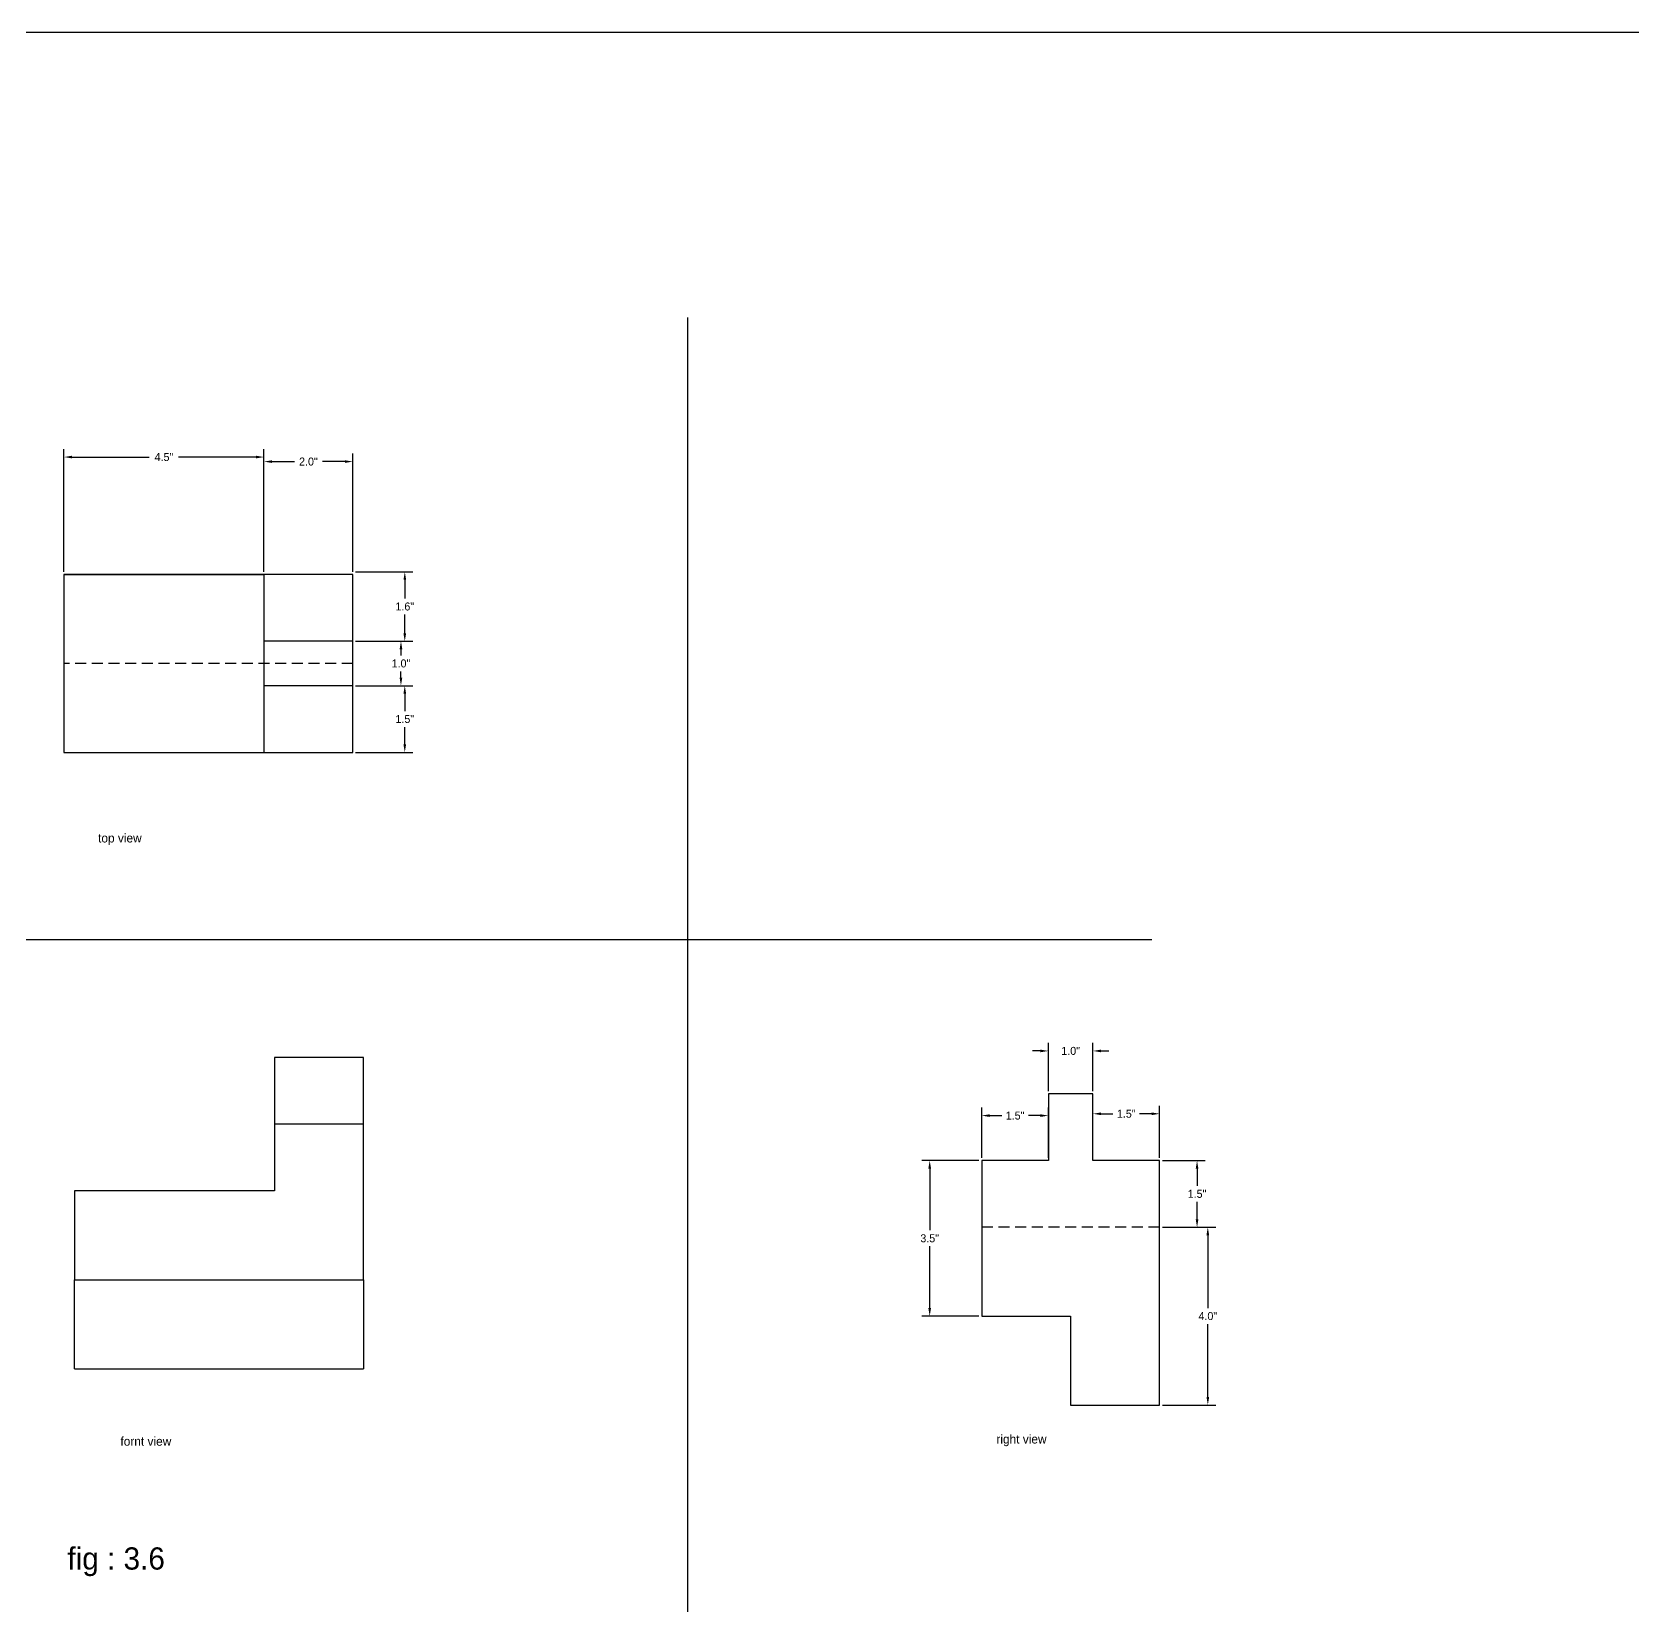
# Model space of a CAD drawing. Header units: inches. Extents: x 40 to 360, y -70 to 91.
# Drawn here: x 323.64 to 359.79, y -27.93 to 7.61 of the extents above; entities that cross this region are included whole.
import ezdxf

# ---------------------------------------------------------------- set-up
doc = ezdxf.new("R2010")
doc.units = ezdxf.units.IN
doc.header["$MEASUREMENT"] = 0
doc.linetypes.add('DASHED2', pattern=[0.375, 0.25, -0.125])
doc.dimstyles.get("Standard").update_dxf_attribs({"dimtxt": 0.18, "dimasz": 0.18, "dimexe": 0.18, "dimexo": 0.0625, "dimgap": 0.09, "dimtad": 0, "dimtih": 1, "dimtoh": 1, "dimdec": 1, "dimzin": 0, "dimdsep": 46, "dimlunit": 3, "dimtxsty": 'Standard', "dimcen": 0.09, "dimadec": 0, "dimazin": 0, "dimtfac": 1, "dimtdec": 1, "dimtofl": 0, "dimtmove": 0, "dimatfit": 3, "dimfxl": 1, "dimtolj": 1, "dimtzin": 0, "dimarcsym": 0})

# ---------------------------------------------------------------- blocks, each defined once
blk = doc.blocks.new('*D46')
at = {"color": 0, "lineweight": -2}
for p, q in [((324.359, -4.531), (324.359, -1.769)), ((328.859, -4.531), (328.859, -1.769)), ((324.539, -1.949), (326.279, -1.949)), ((328.679, -1.949), (326.939, -1.949))]:
    blk.add_line(p, q, dxfattribs=at)
at = {"color": 0}
for points in [[(324.539, -1.919), (324.539, -1.979), (324.359, -1.949)], [(328.679, -1.919), (328.679, -1.979), (328.859, -1.949)]]:
    blk.add_solid(points, dxfattribs=at)
at = {"layer": 'Defpoints', "color": 0}
for p in [(328.859, -1.949), (324.359, -4.593), (328.859, -4.593)]:
    blk.add_point(p, dxfattribs=at)
at = {"color": 0, "insert": (326.609, -1.949), "char_height": 0.18, "attachment_point": 5}
blk.add_mtext('\\A1;4.5"', dxfattribs=at)
blk = doc.blocks.new('*D47')
at = {"color": 0, "lineweight": -2}
for p, q in [((328.859, -4.531), (328.859, -1.871)), ((329.039, -2.051), (329.544, -2.051)), ((330.679, -2.051), (330.174, -2.051)), ((330.859, -4.531), (330.859, -1.871))]:
    blk.add_line(p, q, dxfattribs=at)
at = {"color": 0}
for points in [[(329.039, -2.021), (329.039, -2.081), (328.859, -2.051)], [(330.679, -2.021), (330.679, -2.081), (330.859, -2.051)]]:
    blk.add_solid(points, dxfattribs=at)
at = {"layer": 'Defpoints', "color": 0}
for p in [(330.859, -2.051), (328.859, -4.593), (330.859, -4.593)]:
    blk.add_point(p, dxfattribs=at)
at = {"color": 0, "insert": (329.859, -2.051), "char_height": 0.18, "attachment_point": 5}
blk.add_mtext('\\A1;2.0"', dxfattribs=at)
blk = doc.blocks.new('*D48')
at = {"color": 0, "lineweight": -2}
for p, q in [((330.922, -4.531), (332.207, -4.531)), ((332.027, -4.711), (332.027, -5.132)), ((332.027, -5.913), (332.027, -5.492)), ((330.922, -6.093), (332.207, -6.093))]:
    blk.add_line(p, q, dxfattribs=at)
at = {"color": 0}
for points in [[(331.997, -4.711), (332.057, -4.711), (332.027, -4.531)], [(331.997, -5.913), (332.057, -5.913), (332.027, -6.093)]]:
    blk.add_solid(points, dxfattribs=at)
at = {"layer": 'Defpoints', "color": 0}
for p in [(330.859, -4.531), (330.859, -6.093), (332.027, -6.093)]:
    blk.add_point(p, dxfattribs=at)
at = {"color": 0, "insert": (332.027, -5.312), "char_height": 0.18, "attachment_point": 5}
blk.add_mtext('\\A1;1.6"', dxfattribs=at)
blk = doc.blocks.new('*D49')
at = {"color": 0, "lineweight": -2}
for p, q in [((330.922, -6.093), (332.121, -6.093)), ((331.941, -6.273), (331.941, -6.413)), ((331.941, -6.913), (331.941, -6.773)), ((330.922, -7.093), (332.121, -7.093))]:
    blk.add_line(p, q, dxfattribs=at)
at = {"color": 0}
for points in [[(331.911, -6.273), (331.971, -6.273), (331.941, -6.093)], [(331.911, -6.913), (331.971, -6.913), (331.941, -7.093)]]:
    blk.add_solid(points, dxfattribs=at)
at = {"layer": 'Defpoints', "color": 0}
for p in [(330.859, -6.093), (330.859, -7.093), (331.941, -7.093)]:
    blk.add_point(p, dxfattribs=at)
at = {"color": 0, "insert": (331.941, -6.593), "char_height": 0.18, "attachment_point": 5}
blk.add_mtext('\\A1;1.0"', dxfattribs=at)
blk = doc.blocks.new('*D50')
at = {"color": 0, "lineweight": -2}
for p, q in [((330.984, -7.093), (332.207, -7.093)), ((332.027, -7.273), (332.027, -7.663)), ((332.027, -8.413), (332.027, -8.023)), ((330.922, -8.593), (332.207, -8.593))]:
    blk.add_line(p, q, dxfattribs=at)
at = {"color": 0}
for points in [[(331.997, -7.273), (332.057, -7.273), (332.027, -7.093)], [(331.997, -8.413), (332.057, -8.413), (332.027, -8.593)]]:
    blk.add_solid(points, dxfattribs=at)
at = {"layer": 'Defpoints', "color": 0}
for p in [(330.922, -7.093), (330.859, -8.593), (332.027, -8.593)]:
    blk.add_point(p, dxfattribs=at)
at = {"color": 0, "insert": (332.027, -7.843), "char_height": 0.18, "attachment_point": 5}
blk.add_mtext('\\A1;1.5"', dxfattribs=at)
blk = doc.blocks.new('*D51')
at = {"color": 0, "lineweight": -2}
for p, q in [((346.505, -16.213), (346.505, -15.13)), ((347.505, -16.213), (347.505, -15.13)), ((346.325, -15.31), (346.145, -15.31)), ((347.685, -15.31), (347.865, -15.31))]:
    blk.add_line(p, q, dxfattribs=at)
at = {"color": 0}
for points in [[(346.325, -15.28), (346.325, -15.34), (346.505, -15.31)], [(347.685, -15.28), (347.685, -15.34), (347.505, -15.31)]]:
    blk.add_solid(points, dxfattribs=at)
at = {"layer": 'Defpoints', "color": 0}
for p in [(347.505, -15.31), (346.505, -16.276), (347.505, -16.276)]:
    blk.add_point(p, dxfattribs=at)
at = {"color": 0, "insert": (347.005, -15.31), "char_height": 0.18, "attachment_point": 5}
blk.add_mtext('\\A1;1.0"', dxfattribs=at)
blk = doc.blocks.new('*D52')
at = {"color": 0, "lineweight": -2}
for p, q in [((347.505, -17.713), (347.505, -16.544)), ((349.005, -17.713), (349.005, -16.544)), ((347.685, -16.724), (347.955, -16.724)), ((348.825, -16.724), (348.555, -16.724))]:
    blk.add_line(p, q, dxfattribs=at)
at = {"color": 0}
for points in [[(347.685, -16.694), (347.685, -16.754), (347.505, -16.724)], [(348.825, -16.694), (348.825, -16.754), (349.005, -16.724)]]:
    blk.add_solid(points, dxfattribs=at)
at = {"layer": 'Defpoints', "color": 0}
for p in [(349.005, -16.724), (347.505, -17.776), (349.005, -17.776)]:
    blk.add_point(p, dxfattribs=at)
at = {"color": 0, "insert": (348.255, -16.724), "char_height": 0.18, "attachment_point": 5}
blk.add_mtext('\\A1;1.5"', dxfattribs=at)
blk = doc.blocks.new('*D53')
at = {"color": 0, "lineweight": -2}
for p, q in [((345.005, -17.713), (345.005, -16.585)), ((346.505, -17.713), (346.505, -16.585)), ((345.185, -16.765), (345.455, -16.765)), ((346.325, -16.765), (346.055, -16.765))]:
    blk.add_line(p, q, dxfattribs=at)
at = {"color": 0}
for points in [[(345.185, -16.735), (345.185, -16.795), (345.005, -16.765)], [(346.325, -16.735), (346.325, -16.795), (346.505, -16.765)]]:
    blk.add_solid(points, dxfattribs=at)
at = {"layer": 'Defpoints', "color": 0}
for p in [(346.505, -16.765), (345.005, -17.776), (346.505, -17.776)]:
    blk.add_point(p, dxfattribs=at)
at = {"color": 0, "insert": (345.755, -16.765), "char_height": 0.18, "attachment_point": 5}
blk.add_mtext('\\A1;1.5"', dxfattribs=at)
blk = doc.blocks.new('*D54')
at = {"color": 0, "lineweight": -2}
for p, q in [((344.942, -17.776), (343.654, -17.776)), ((343.834, -17.956), (343.834, -19.346)), ((343.834, -21.096), (343.834, -19.706)), ((344.942, -21.276), (343.654, -21.276))]:
    blk.add_line(p, q, dxfattribs=at)
at = {"color": 0}
for points in [[(343.804, -17.956), (343.864, -17.956), (343.834, -17.776)], [(343.804, -21.096), (343.864, -21.096), (343.834, -21.276)]]:
    blk.add_solid(points, dxfattribs=at)
at = {"layer": 'Defpoints', "color": 0}
for p in [(345.005, -17.776), (343.834, -21.276), (345.005, -21.276)]:
    blk.add_point(p, dxfattribs=at)
at = {"color": 0, "insert": (343.834, -19.526), "char_height": 0.18, "attachment_point": 5}
blk.add_mtext('\\A1;3.5"', dxfattribs=at)
blk = doc.blocks.new('*D55')
at = {"color": 0, "lineweight": -2}
for p, q in [((349.067, -17.776), (350.028, -17.776)), ((349.848, -17.956), (349.848, -18.346)), ((349.848, -19.096), (349.848, -18.706)), ((349.067, -19.276), (350.028, -19.276))]:
    blk.add_line(p, q, dxfattribs=at)
at = {"color": 0}
for points in [[(349.818, -17.956), (349.878, -17.956), (349.848, -17.776)], [(349.818, -19.096), (349.878, -19.096), (349.848, -19.276)]]:
    blk.add_solid(points, dxfattribs=at)
at = {"layer": 'Defpoints', "color": 0}
for p in [(349.005, -17.776), (349.005, -19.276), (349.848, -19.276)]:
    blk.add_point(p, dxfattribs=at)
at = {"color": 0, "insert": (349.848, -18.526), "char_height": 0.18, "attachment_point": 5}
blk.add_mtext('\\A1;1.5"', dxfattribs=at)
blk = doc.blocks.new('*D56')
at = {"color": 0, "lineweight": -2}
for p, q in [((349.067, -19.276), (350.27, -19.276)), ((350.09, -19.456), (350.09, -21.096)), ((350.09, -23.096), (350.09, -21.456)), ((349.067, -23.276), (350.27, -23.276))]:
    blk.add_line(p, q, dxfattribs=at)
at = {"color": 0}
for points in [[(350.06, -19.456), (350.12, -19.456), (350.09, -19.276)], [(350.06, -23.096), (350.12, -23.096), (350.09, -23.276)]]:
    blk.add_solid(points, dxfattribs=at)
at = {"layer": 'Defpoints', "color": 0}
for p in [(349.005, -19.276), (349.005, -23.276), (350.09, -23.276)]:
    blk.add_point(p, dxfattribs=at)
at = {"color": 0, "insert": (350.09, -21.276), "char_height": 0.18, "attachment_point": 5}
blk.add_mtext('\\A1;4.0"', dxfattribs=at)

msp = doc.modelspace()

# ---------------------------------------------------------------- linework, layer by layer
for p, q in [((191.562, 7.611), (359.786, 7.611)), ((338.388, 1.189), (338.388, -27.93)), ((328.859, -4.593), (324.359, -4.593)), ((324.359, -4.593), (324.359, -4.593)), ((324.359, -4.593), (324.359, -8.593)), ((324.359, -4.593), (328.859, -4.593)), ((330.859, -4.593), (328.859, -4.593)), ((328.859, -4.593), (328.859, -4.593)), ((328.859, -4.593), (328.859, -8.593)), ((330.859, -6.093), (330.859, -4.593)), ((330.859, -4.593), (330.859, -4.593)), ((330.859, -6.093), (328.859, -6.093)), ((330.859, -6.093), (330.859, -6.093)), ((330.859, -6.593), (330.859, -6.093)), ((330.859, -7.093), (330.859, -6.593)), ((330.859, -6.593), (330.859, -6.593)), ((330.859, -6.593), (330.859, -6.593)), ((330.859, -6.593), (330.859, -6.593)), ((330.859, -7.093), (328.859, -7.093)), ((330.859, -8.593), (330.859, -7.093)), ((330.859, -7.093), (330.859, -7.093)), ((324.359, -8.593), (328.859, -8.593)), ((328.859, -8.593), (328.859, -8.593)), ((328.859, -8.593), (330.859, -8.593)), ((330.859, -8.593), (330.859, -8.593)), ((309.838, -12.803), (348.828, -12.803)), ((331.096, -15.461), (329.096, -15.461)), ((329.096, -15.461), (329.096, -15.461)), ((329.096, -15.461), (329.096, -18.461)), ((331.096, -16.961), (331.096, -15.461)), ((331.096, -15.461), (331.096, -15.461)), ((347.505, -16.276), (346.505, -16.276)), ((346.505, -16.276), (346.505, -16.276)), ((346.505, -16.276), (346.505, -17.776)), ((347.505, -17.776), (347.505, -16.276)), ((347.505, -16.276), (347.505, -16.276)), ((331.096, -16.961), (329.096, -16.961)), ((331.096, -20.461), (331.096, -16.961)), ((346.505, -17.776), (345.005, -17.776)), ((345.005, -17.776), (345.005, -17.776)), ((345.005, -17.776), (345.005, -21.276)), ((346.505, -17.776), (346.505, -17.776)), ((349.005, -17.776), (347.505, -17.776)), ((349.005, -19.276), (349.005, -17.776)), ((349.005, -17.776), (349.005, -17.776)), ((329.096, -18.461), (324.596, -18.461)), ((324.596, -18.461), (324.596, -18.461)), ((324.596, -18.461), (324.596, -20.461)), ((349.005, -23.276), (349.005, -19.276)), ((349.005, -19.276), (349.005, -19.276)), ((349.005, -20.776), (349.005, -19.276)), ((324.596, -22.461), (324.596, -20.461)), ((324.596, -20.461), (331.096, -20.461)), ((331.096, -20.461), (331.096, -20.461)), ((331.096, -20.461), (331.096, -22.461)), ((345.005, -21.276), (347.005, -21.276)), ((347.005, -21.276), (347.005, -23.276)), ((324.596, -22.461), (331.096, -22.461)), ((347.005, -23.276), (347.005, -23.276)), ((347.005, -23.276), (349.005, -23.276)), ((349.005, -23.276), (349.005, -23.276))]:
    msp.add_line(p, q)
at = {"linetype": 'DASHED2'}
for p, q in [((330.859, -6.593), (324.359, -6.593)), ((349.005, -19.276), (345.005, -19.276))]:
    msp.add_line(p, q, dxfattribs=at)

# ---------------------------------------------------------------- texts
at = {"attachment_point": 1}
for s, insert, char_height, width in [('         top view', (324.459, -10.42), 0.2, 7.88094), ('      fornt view', (325.185, -23.992), 0.2, 6.2218), ('\\P\\P      right view', (344.888, -23.276), 0.2, 6.2218), (' fig : 3.6', (324.252, -26.479), 0.5, 8.81421)]:
    msp.add_mtext(s, dxfattribs=dict(at, insert=insert, char_height=char_height, width=width))

# ---------------------------------------------------------------- dimensions: what is measured, and where the dimension line sits
for base, p1, p2, picture, middle in [((328.859, -1.949), (324.359, -4.593), (328.859, -4.593), '*D46', (326.609, -1.949)), ((330.859, -2.051), (328.859, -4.593), (330.859, -4.593), '*D47', (329.859, -2.051)), ((347.505, -15.31), (346.505, -16.276), (347.505, -16.276), '*D51', (347.005, -15.31)), ((346.505, -16.765), (345.005, -17.776), (346.505, -17.776), '*D53', (345.755, -16.765)), ((349.005, -16.724), (347.505, -17.776), (349.005, -17.776), '*D52', (348.255, -16.724))]:
    dim = msp.add_linear_dim(base=base, p1=p1, p2=p2, dimstyle='Standard')
    dim.commit()
    dim.dimension.update_dxf_attribs({"geometry": picture, "text_midpoint": middle})
for base, p1, p2, picture, middle in [((332.027, -6.093), (330.859, -4.531), (330.859, -6.093), '*D48', (332.027, -5.312)), ((331.941, -7.093), (330.859, -6.093), (330.859, -7.093), '*D49', (331.941, -6.593)), ((332.027, -8.593), (330.922, -7.093), (330.859, -8.593), '*D50', (332.027, -7.843)), ((343.834, -21.276), (345.005, -17.776), (345.005, -21.276), '*D54', (343.834, -19.526)), ((349.848, -19.276), (349.005, -17.776), (349.005, -19.276), '*D55', (349.848, -18.526)), ((350.09, -23.276), (349.005, -19.276), (349.005, -23.276), '*D56', (350.09, -21.276))]:
    dim = msp.add_linear_dim(base=base, p1=p1, p2=p2, angle=90, dimstyle='Standard')
    dim.commit()
    dim.dimension.update_dxf_attribs({"geometry": picture, "text_midpoint": middle})

doc.saveas('drawing.dxf')
